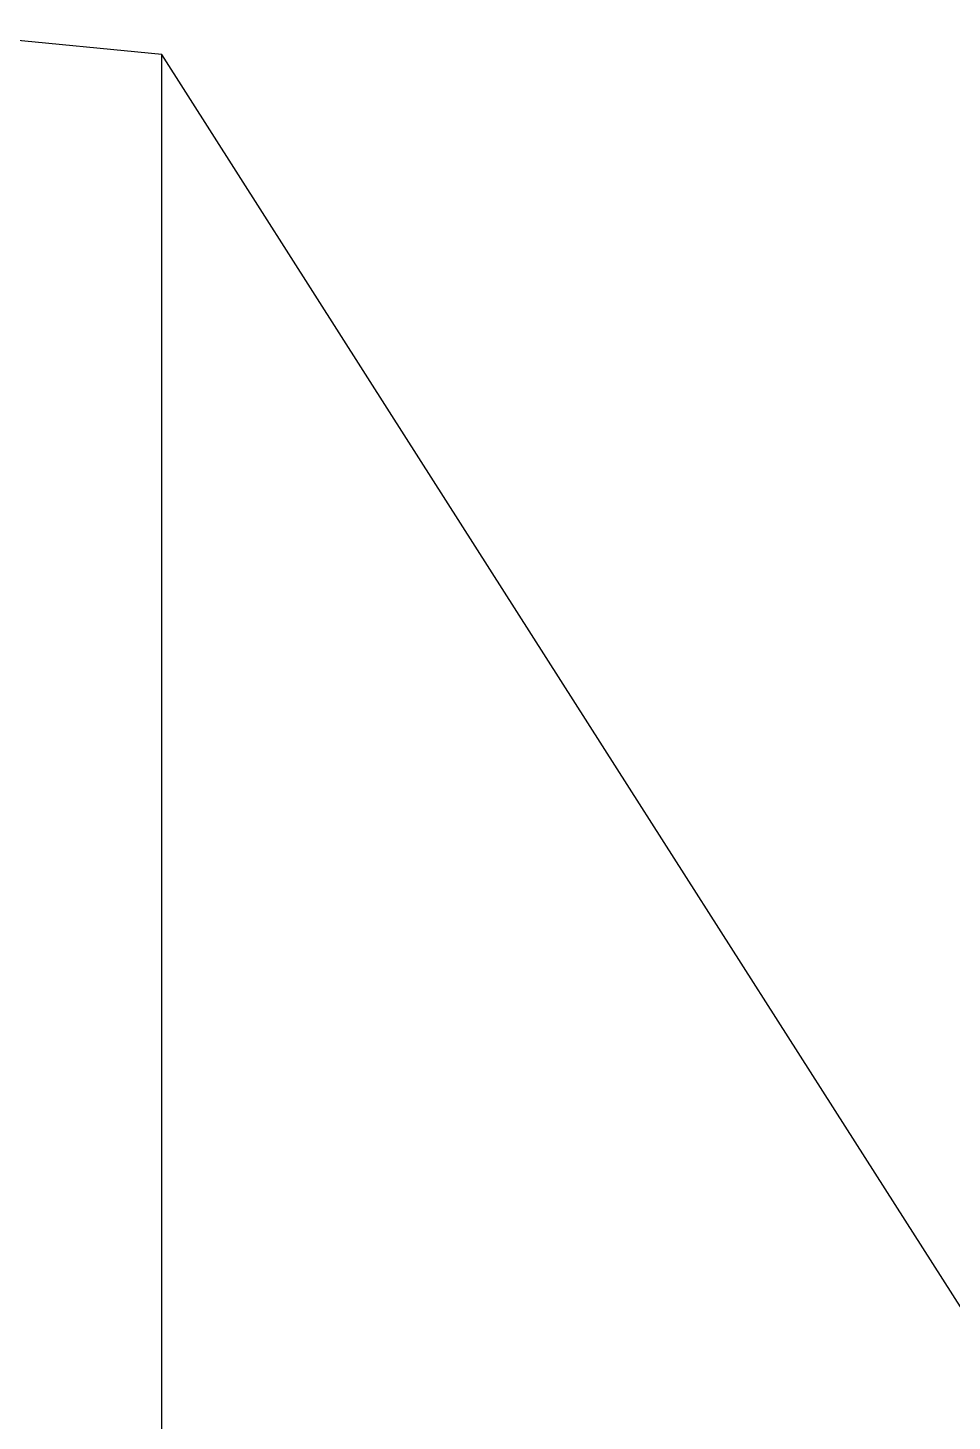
# Model space of a CAD drawing. Header units: millimetres. Extents: x 0 to 279, y 0 to 216.
# Drawn here: x 234.071011 to 234.071434, y 68.145116 to 68.145754 of the extents above; entities that cross this region are included whole.
import ezdxf

# ---------------------------------------------------------------- set-up
doc = ezdxf.new("R2010")
doc.units = ezdxf.units.MM

msp = doc.modelspace()

# ---------------------------------------------------------------- linework, layer by layer
at = {"color": 7, "linetype": 'Continuous', "lineweight": 25}
msp.add_line((234.07107212, 67.94574193), (234.07107212, 68.14574193), dxfattribs=at)
for points, knots in [([(234.07107212, 68.14574193), (234.03546355, 68.14924313), (233.96424639, 68.15624553), (233.86946442, 68.21083283), (233.79741231, 68.29122058), (233.75621284, 68.3915936), (233.75051293, 68.49977281), (233.7809478, 68.603765), (233.84411376, 68.69189598), (233.93278631, 68.75382584), (234.01342014, 68.77720002), (234.0599661, 68.77871402), (234.07107212, 68.77907526)], [0, 0, 0, 0, 0.107372, 0.214745, 0.322117, 0.42949, 0.536862, 0.644235, 0.751607, 0.85898, 0.966352, 1, 1, 1, 1]), ([(234.07107212, 68.54931303), (234.08572729, 68.54857773), (234.13001213, 68.5463558), (234.20124075, 68.52065696), (234.2720377, 68.46457333), (234.32022737, 68.38783552), (234.34031294, 68.29956543), (234.33004854, 68.20963243), (234.29058069, 68.12803512), (234.22638331, 68.06461809), (234.14950144, 68.02651641), (234.09543815, 68.02212538), (234.07107212, 68.02014637)], [0, 0, 0, 0, 0.053098, 0.160451, 0.267803, 0.375156, 0.482509, 0.589861, 0.697214, 0.804567, 0.911919, 1, 1, 1, 1]), ([(234.2365835, 68.08148516), (234.19937833, 68.088975), (234.09369987, 68.11024932), (234.07996894, 68.13178688), (234.07107212, 68.14574193)], [0, 0, 0, 0, 0.35206, 1, 1, 1, 1])]:
    msp.add_open_spline(points, degree=3, knots=knots, dxfattribs=at)

doc.saveas('drawing.dxf')
